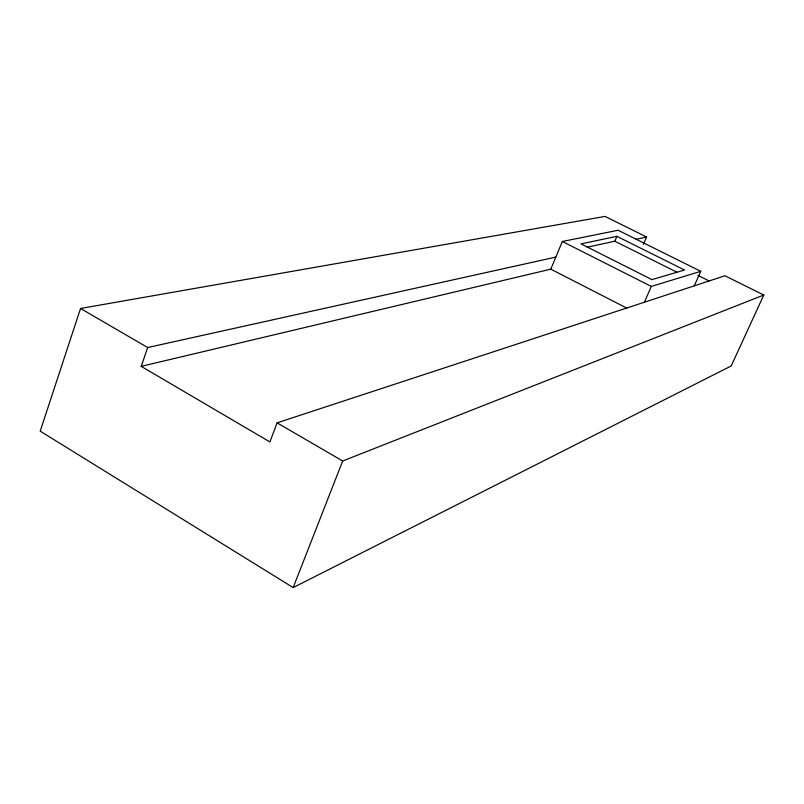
<?xml version="1.0" encoding="UTF-8"?>
<svg xmlns="http://www.w3.org/2000/svg" width="804" height="804" viewBox="0 0 804 804"><rect width="100%" height="100%" fill="white"/><g stroke="black" fill="none" stroke-linecap="round" stroke-linejoin="round"><path stroke-width="1.21" d="M643.391 244.356L646.577 236.979L605.05 216.417L80.551 308.475L40.2 431.155L293.179 587.583L731.198 365.951L763.8 295.008L724.937 275.772L277.099 422.844L269.923 441.959L141.202 366.353L147.685 347.539L555.835 257.089M293.179 587.583L342.675 461.004L763.8 295.008M141.202 366.353L550.8 269.159L562.338 241.481L618.105 230.266L700.746 271.31L694.274 285.832M587.242 247.21L614.839 241.21L616.919 236.336L684.526 270.013L651.933 279.621L581.001 243.883L616.919 236.336M644.416 302.214L651.31 286.435L700.746 271.31M635.843 239.361L646.577 236.979M697.822 275.3L708.977 280.857M614.839 241.21L676.817 272.164M562.338 241.481L651.31 286.435M550.8 269.159L626.788 308.113M80.551 308.475L147.685 347.539M277.099 422.844L342.675 461.004"/></g></svg>
